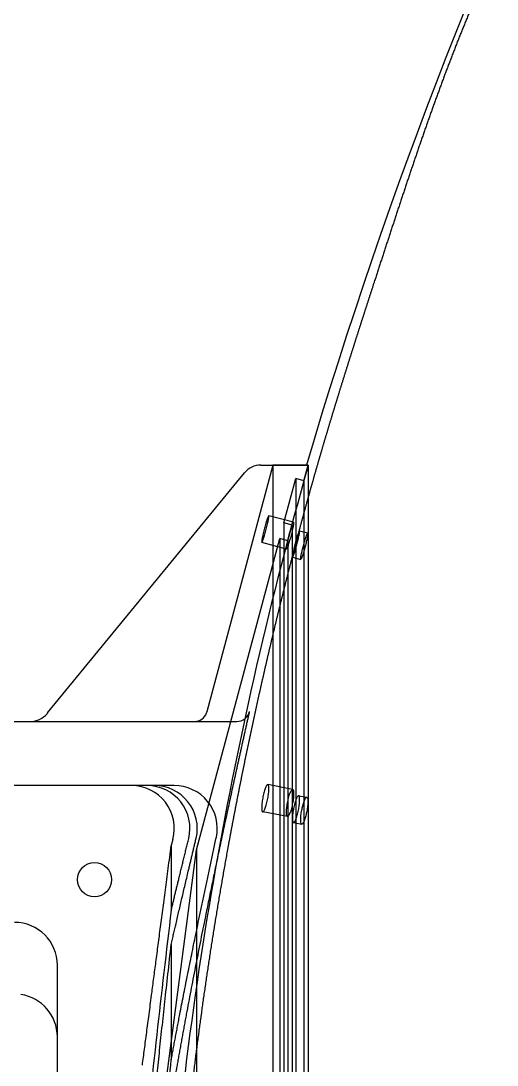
# Model space of a CAD drawing. Header units: millimetres. Extents: x -139278 to 641613, y -260926 to 217780.
# Drawn here: x 49695.8 to 49818.4, y 13760.2 to 14028.9 of the extents above; entities that cross this region are included whole.
import ezdxf

# ---------------------------------------------------------------- set-up
doc = ezdxf.new("R2010")
doc.units = ezdxf.units.MM

msp = doc.modelspace()

# ---------------------------------------------------------------- linework, layer by layer
for p, q in [((49760.666, 13914.578), (49743.644, 13851.044)), ((49760.666, 13914.578), (49743.644, 13851.044)), ((49757.575, 13914.598), (49769.729, 13914.598)), ((49769.729, 13914.578), (49760.667, 13914.578)), ((49760.667, 13914.578), (49760.667, 13642.898)), ((49768.647, 13910.56), (49769.729, 13914.598)), ((49769.729, 13914.598), (49769.729, 13914.578)), ((49769.729, 13914.578), (49769.729, 13642.898)), ((49702.65, 13850.798), (49753.322, 13912.585)), ((49763.509, 13899.706), (49766.567, 13911.118)), ((49768.647, 13910.56), (49766.567, 13911.118)), ((49766.567, 13911.118), (49766.567, 13368.078)), ((49768.647, 13910.56), (49768.647, 13368.635)), ((49765.958, 13899.902), (49759.583, 13901.552)), ((49765.59, 13899.149), (49763.509, 13899.706)), ((49763.509, 13899.706), (49763.509, 13379.489)), ((49764.508, 13895.111), (49765.59, 13899.149)), ((49765.59, 13899.149), (49765.59, 13380.047)), ((49767.511, 13897.685), (49769.637, 13897.139)), ((49740.972, 13815.598), (49762.427, 13895.669)), ((49764.508, 13895.111), (49762.427, 13895.669)), ((49762.427, 13895.669), (49762.427, 13383.527)), ((49764.508, 13895.111), (49764.508, 13384.084)), ((49764.167, 13892.98), (49757.791, 13894.63)), ((49765.711, 13890.879), (49767.837, 13890.333)), ((49702.65, 13850.798), (49702.496, 13850.61)), ((49678.207, 13848.598), (49751.339, 13848.598)), ((49735.211, 13832.098), (49633.329, 13832.098)), ((49765.73, 13831.132), (49759.355, 13832.34)), ((49767.279, 13829.495), (49769.406, 13829.096)), ((49764.399, 13824.107), (49758.024, 13825.315)), ((49765.942, 13822.583), (49768.069, 13822.184)), ((49734.902, 13818.254), (49734.485, 13816.696)), ((49731.559, 13744.098), (49740.972, 13815.598)), ((49734.485, 13816.696), (49734.485, 13800.076)), ((49740.972, 13815.598), (49740.972, 13463.598)), ((49734.485, 13791.244), (49734.485, 13761.533)), ((49705.159, 13767.45), (49705.159, 13785.898)), ((49705.159, 13716.426), (49705.159, 13767.45))]:
    msp.add_line(p, q)
msp.add_circle((49714.729, 13807.898), 4.4)
for centre, radius, start, end in [((51018.123, 13545.491), 1302.235, 144.02985, 163.53721), ((50752.967, 13633.29), 1022.625, 164.044595, 175.945195), ((49757.575, 13909.098), 5.5, 90, 140.64494), ((49698.244, 13854.098), 5.5, 270, 320.64494), ((49740.462, 13851.889), 3.291, 270.11124, 340.63994), ((49751.352, 13851.925), 3.327, 269.76896, 347.09045), ((49724.275, 13821.097), 11.001, 345.02214, 90.01223), ((49728.288, 13821.088), 11.009, 346.26187, 90.13377), ((49730.159, 13821.066), 11.028, 346.8895, 90.37596), ((49735.301, 13821.058), 11.036, 348.11054, 90.46677), ((54203.794, 13264.021), 4501.342, 173.160546, 173.982952), ((49694.159, 13785.898), 11, 0, 90), ((49694.159, 13767.45), 11, 0, 81.5805)]:
    msp.add_arc(centre, radius, start, end)
for points, degree in [([(49811.727, 14032.354), (49808.209, 14023.689)], 1), ([(49808.209, 14023.689), (49804.853, 14014.959)], 1), ([(49804.853, 14014.959), (49801.638, 14006.174)], 1), ([(49801.638, 14006.174), (49798.539, 13997.343)], 1), ([(49798.539, 13997.343), (49795.528, 13988.478)], 1), ([(49795.528, 13988.478), (49792.578, 13979.591)], 1), ([(49792.578, 13979.591), (49789.663, 13970.692)], 1), ([(49789.663, 13970.692), (49786.761, 13961.79)], 1), ([(49786.761, 13961.79), (49784.738, 13955.557)], 1), ([(49784.738, 13955.557), (49782.73, 13949.32)], 1), ([(49782.73, 13949.32), (49780.741, 13943.079)], 1), ([(49780.741, 13943.079), (49778.775, 13936.83)], 1), ([(49778.775, 13936.83), (49776.839, 13930.574)], 1), ([(49776.839, 13930.574), (49774.936, 13924.307)], 1), ([(49774.936, 13924.307), (49773.073, 13918.029)], 1), ([(49773.073, 13918.029), (49771.255, 13911.737)], 1), ([(49771.255, 13911.737), (49769.482, 13905.431)], 1), ([(49769.482, 13905.431), (49767.756, 13899.112)], 1), ([(49767.756, 13899.112), (49766.073, 13892.781)], 1), ([(49766.073, 13892.781), (49764.434, 13886.438)], 1), ([(49764.434, 13886.438), (49762.837, 13880.083)], 1), ([(49762.837, 13880.083), (49761.282, 13873.718)], 1), ([(49761.282, 13873.718), (49759.766, 13867.344)], 1), ([(49759.766, 13867.344), (49758.289, 13860.96)], 1), ([(49758.289, 13860.96), (49756.85, 13854.567)], 1), ([(49756.85, 13854.567), (49755.449, 13848.167)], 1), ([(49743.568, 13850.798), (49743.596, 13850.879), (49743.622, 13850.961), (49743.644, 13851.044)], 3), ([(49755.449, 13848.167), (49754.087, 13841.758)], 1), ([(49754.087, 13841.758), (49752.764, 13835.342)], 1), ([(49752.764, 13835.342), (49751.481, 13828.917)], 1), ([(49751.481, 13828.917), (49750.24, 13822.485)], 1), ([(49750.24, 13822.485), (49749.039, 13816.045)], 1), ([(49749.039, 13816.045), (49747.882, 13809.597)], 1), ([(49747.882, 13809.597), (49746.767, 13803.142)], 1), ([(49746.767, 13803.142), (49745.695, 13796.68)], 1), ([(49745.695, 13796.68), (49744.666, 13790.21)], 1), ([(49744.666, 13790.21), (49743.68, 13783.734)], 1), ([(49743.68, 13783.734), (49742.737, 13777.251)], 1), ([(49742.737, 13777.251), (49741.835, 13770.762)], 1), ([(49741.835, 13770.762), (49740.974, 13764.267)], 1), ([(49740.974, 13764.267), (49740.154, 13757.767)], 1)]:
    msp.add_open_spline(points, degree=degree)
for points, knots in [([(49758.681, 13897.121), (49758.623, 13896.914), (49758.564, 13896.706), (49758.445, 13896.304), (49758.386, 13896.111), (49758.273, 13895.753), (49758.219, 13895.588), (49758.118, 13895.297), (49758.072, 13895.171), (49757.991, 13894.962), (49757.952, 13894.871), (49757.885, 13894.731), (49757.855, 13894.681), (49757.808, 13894.627), (49757.79, 13894.622), (49757.767, 13894.658), (49757.762, 13894.698), (49757.762, 13894.813), (49757.767, 13894.892), (49757.79, 13895.094), (49757.808, 13895.216), (49757.855, 13895.497), (49757.885, 13895.655), (49757.952, 13895.997), (49757.991, 13896.18), (49758.072, 13896.553), (49758.118, 13896.756), (49758.219, 13897.184), (49758.273, 13897.408), (49758.386, 13897.862), (49758.445, 13898.092), (49758.564, 13898.542), (49758.623, 13898.763), (49758.739, 13899.183), (49758.8, 13899.397), (49758.921, 13899.81), (49758.98, 13900.01), (49759.095, 13900.379), (49759.15, 13900.55), (49759.252, 13900.851), (49759.299, 13900.983), (49759.381, 13901.201), (49759.42, 13901.296), (49759.488, 13901.443), (49759.518, 13901.496), (49759.565, 13901.554), (49759.583, 13901.56), (49759.607, 13901.525), (49759.612, 13901.485), (49759.612, 13901.368), (49759.607, 13901.287), (49759.583, 13901.081), (49759.565, 13900.955), (49759.518, 13900.667), (49759.488, 13900.505), (49759.42, 13900.154), (49759.381, 13899.966), (49759.299, 13899.583), (49759.252, 13899.375), (49759.15, 13898.938), (49759.095, 13898.709), (49758.98, 13898.247), (49758.921, 13898.013), (49758.8, 13897.555), (49758.739, 13897.332), (49758.681, 13897.121)], [0, 0, 0, 0, 0.6068562, 0.6068562, 1.2137124, 1.2137124, 1.8205685, 1.8205685, 2.4274247, 2.4274247, 3.0342809, 3.0342809, 3.6411371, 3.6411371, 4.2479932, 4.2479932, 4.8548494, 4.8548494, 5.4617056, 5.4617056, 6.0685617, 6.0685617, 6.6754179, 6.6754179, 7.2822741, 7.2822741, 7.8891302, 7.8891302, 8.4959864, 8.4959864, 9.1028426, 9.1028426, 9.7096988, 9.7096988, 10.3270814, 10.3270814, 10.9444641, 10.9444641, 11.5618468, 11.5618468, 12.1792294, 12.1792294, 12.7966121, 12.7966121, 13.4139947, 13.4139947, 14.0313774, 14.0313774, 14.6487601, 14.6487601, 15.2661427, 15.2661427, 15.8835254, 15.8835254, 16.500908, 16.500908, 17.1182907, 17.1182907, 17.7356733, 17.7356733, 18.353056, 18.353056, 18.9704387, 18.9704387, 19.5878213, 19.5878213, 19.5878213, 19.5878213]), ([(49765.056, 13895.471), (49765.115, 13895.681), (49765.175, 13895.905), (49765.296, 13896.362), (49765.355, 13896.596), (49765.47, 13897.059), (49765.525, 13897.288), (49765.627, 13897.725), (49765.674, 13897.933), (49765.756, 13898.316), (49765.795, 13898.504), (49765.863, 13898.855), (49765.893, 13899.017), (49765.94, 13899.305), (49765.958, 13899.43), (49765.982, 13899.637), (49765.987, 13899.718), (49765.987, 13899.835), (49765.982, 13899.875), (49765.958, 13899.91), (49765.94, 13899.904), (49765.893, 13899.846), (49765.863, 13899.793), (49765.795, 13899.646), (49765.756, 13899.551), (49765.674, 13899.333), (49765.627, 13899.201), (49765.525, 13898.899), (49765.47, 13898.729), (49765.355, 13898.359), (49765.296, 13898.16), (49765.175, 13897.747), (49765.115, 13897.533), (49764.998, 13897.113), (49764.939, 13896.892), (49764.82, 13896.441), (49764.761, 13896.211), (49764.648, 13895.758), (49764.594, 13895.534), (49764.493, 13895.106), (49764.447, 13894.903), (49764.366, 13894.53), (49764.327, 13894.347), (49764.26, 13894.005), (49764.23, 13893.846), (49764.183, 13893.566), (49764.166, 13893.444), (49764.142, 13893.242), (49764.137, 13893.163), (49764.137, 13893.048), (49764.142, 13893.008), (49764.166, 13892.972), (49764.183, 13892.977), (49764.23, 13893.031), (49764.26, 13893.081), (49764.327, 13893.221), (49764.366, 13893.311), (49764.447, 13893.521), (49764.493, 13893.647), (49764.594, 13893.938), (49764.648, 13894.103), (49764.761, 13894.461), (49764.82, 13894.654), (49764.939, 13895.056), (49764.998, 13895.264), (49765.056, 13895.471)], [0, 0, 0, 0, 0.6174165, 0.6174165, 1.234833, 1.234833, 1.8522496, 1.8522496, 2.4696661, 2.4696661, 3.0870826, 3.0870826, 3.7044991, 3.7044991, 4.3219156, 4.3219156, 4.9393321, 4.9393321, 5.5567487, 5.5567487, 6.1741652, 6.1741652, 6.7915817, 6.7915817, 7.4089982, 7.4089982, 8.0264147, 8.0264147, 8.6438312, 8.6438312, 9.2612478, 9.2612478, 9.8786643, 9.8786643, 10.4854867, 10.4854867, 11.0923091, 11.0923091, 11.6991315, 11.6991315, 12.3059539, 12.3059539, 12.9127763, 12.9127763, 13.5195987, 13.5195987, 14.1264211, 14.1264211, 14.7332435, 14.7332435, 15.3400659, 15.3400659, 15.9468883, 15.9468883, 16.5537107, 16.5537107, 17.1605331, 17.1605331, 17.7673555, 17.7673555, 18.374178, 18.374178, 18.9810004, 18.9810004, 19.5878228, 19.5878228, 19.5878228, 19.5878228]), ([(49765.775, 13890.934), (49765.767, 13890.922), (49765.759, 13890.911), (49765.725, 13890.872), (49765.706, 13890.87), (49765.686, 13890.915), (49765.682, 13890.95), (49765.682, 13891.003), (49765.682, 13891.006), (49765.682, 13891.021), (49765.682, 13891.034), (49765.684, 13891.078), (49765.686, 13891.113), (49765.698, 13891.243), (49765.713, 13891.355), (49765.768, 13891.705), (49765.818, 13891.972), (49765.958, 13892.638), (49766.051, 13893.044), (49766.264, 13893.912), (49766.382, 13894.366), (49766.621, 13895.238), (49766.74, 13895.649), (49766.962, 13896.373), (49767.064, 13896.684), (49767.255, 13897.223), (49767.34, 13897.433), (49767.451, 13897.646), (49767.486, 13897.689), (49767.524, 13897.683), (49767.533, 13897.662), (49767.54, 13897.605), (49767.541, 13897.584), (49767.541, 13897.511), (49767.536, 13897.446), (49767.517, 13897.262), (49767.498, 13897.131), (49767.427, 13896.709), (49767.36, 13896.374), (49767.191, 13895.608), (49767.09, 13895.183), (49766.865, 13894.295), (49766.743, 13893.841), (49766.504, 13892.993), (49766.388, 13892.604), (49766.176, 13891.935), (49766.08, 13891.655), (49765.905, 13891.186), (49765.829, 13891.016), (49765.775, 13890.934)], [0, 0, 0, 0, 0.1961421, 0.1961421, 0.9083607, 0.9083607, 1.4406475, 1.4406475, 1.471068, 1.471068, 1.5958941, 1.5958941, 1.8739057, 1.8739057, 2.528346, 2.528346, 3.5993478, 3.5993478, 4.849922, 4.849922, 6.1193595, 6.1193595, 7.3406143, 7.3406143, 8.4935314, 8.4935314, 9.7762918, 9.7762918, 10.693216, 10.693216, 11.281182, 11.281182, 11.5281032, 11.5281032, 12.0535552, 12.0535552, 12.761851, 12.761851, 14.004865, 14.004865, 15.2614568, 15.2614568, 16.5322349, 16.5322349, 17.7388483, 17.7388483, 18.8778324, 18.8778324, 20.1553136, 20.1553136, 20.1553136, 20.1553136]), ([(49767.9, 13890.386), (49767.951, 13890.463), (49768.022, 13890.62), (49768.199, 13891.086), (49768.305, 13891.395), (49768.534, 13892.125), (49768.657, 13892.539), (49768.895, 13893.388), (49769.008, 13893.814), (49769.213, 13894.627), (49769.305, 13895.009), (49769.472, 13895.757), (49769.543, 13896.107), (49769.619, 13896.553), (49769.64, 13896.691), (49769.662, 13896.886), (49769.666, 13896.954), (49769.667, 13897.013), (49769.667, 13897.019), (49769.667, 13897.036), (49769.666, 13897.046), (49769.663, 13897.1), (49769.656, 13897.127), (49769.629, 13897.148), (49769.606, 13897.132), (49769.525, 13897.014), (49769.452, 13896.853), (49769.271, 13896.377), (49769.166, 13896.066), (49768.935, 13895.334), (49768.812, 13894.918), (49768.574, 13894.064), (49768.46, 13893.637), (49768.255, 13892.823), (49768.164, 13892.441), (49767.998, 13891.693), (49767.928, 13891.343), (49767.853, 13890.905), (49767.833, 13890.77), (49767.813, 13890.58), (49767.808, 13890.513), (49767.808, 13890.459), (49767.808, 13890.456), (49767.808, 13890.45), (49767.808, 13890.447), (49767.808, 13890.433), (49767.808, 13890.423), (49767.812, 13890.37), (49767.82, 13890.344), (49767.848, 13890.325), (49767.87, 13890.342), (49767.9, 13890.386)], [0, 0, 0, 0, 1.2216475, 1.2216475, 2.4828075, 2.4828075, 3.7494849, 3.7494849, 4.9414002, 4.9414002, 6.0679184, 6.0679184, 7.3423659, 7.3423659, 8.0737231, 8.0737231, 8.6102259, 8.6102259, 8.671365, 8.671365, 8.796491, 8.796491, 9.3590126, 9.3590126, 10.0567139, 10.0567139, 11.3141558, 11.3141558, 12.5744227, 12.5744227, 13.8454626, 13.8454626, 15.0407204, 15.0407204, 16.1694371, 16.1694371, 17.4503561, 17.4503561, 18.1681895, 18.1681895, 18.7020696, 18.7020696, 18.7325015, 18.7325015, 18.762969, 18.762969, 18.8884288, 18.8884288, 19.4536177, 19.4536177, 20.1556436, 20.1556436, 20.1556436, 20.1556436]), ([(49758.681, 13826.268), (49758.623, 13826.118), (49758.564, 13825.978), (49758.445, 13825.733), (49758.386, 13825.628), (49758.273, 13825.462), (49758.219, 13825.4), (49758.118, 13825.324), (49758.072, 13825.308), (49757.991, 13825.319), (49757.952, 13825.345), (49757.885, 13825.443), (49757.855, 13825.516), (49757.808, 13825.702), (49757.79, 13825.817), (49757.767, 13826.08), (49757.762, 13826.229), (49757.762, 13826.543), (49757.767, 13826.721), (49757.79, 13827.105), (49757.808, 13827.313), (49757.855, 13827.745), (49757.885, 13827.969), (49757.952, 13828.42), (49757.991, 13828.647), (49758.072, 13829.084), (49758.118, 13829.31), (49758.219, 13829.759), (49758.273, 13829.983), (49758.386, 13830.411), (49758.445, 13830.616), (49758.564, 13830.995), (49758.623, 13831.169), (49758.739, 13831.48), (49758.8, 13831.626), (49758.921, 13831.884), (49758.98, 13831.995), (49759.095, 13832.173), (49759.15, 13832.239), (49759.252, 13832.325), (49759.299, 13832.344), (49759.381, 13832.339), (49759.42, 13832.315), (49759.488, 13832.22), (49759.518, 13832.149), (49759.565, 13831.962), (49759.583, 13831.846), (49759.607, 13831.58), (49759.612, 13831.43), (49759.612, 13831.11), (49759.607, 13830.929), (49759.583, 13830.537), (49759.565, 13830.326), (49759.518, 13829.886), (49759.488, 13829.657), (49759.42, 13829.197), (49759.381, 13828.966), (49759.299, 13828.521), (49759.252, 13828.292), (49759.15, 13827.836), (49759.095, 13827.61), (49758.98, 13827.179), (49758.921, 13826.973), (49758.8, 13826.593), (49758.739, 13826.42), (49758.681, 13826.268)], [0, 0, 0, 0, 0.6068562, 0.6068562, 1.2137124, 1.2137124, 1.8205685, 1.8205685, 2.4274247, 2.4274247, 3.0342809, 3.0342809, 3.6411371, 3.6411371, 4.2479932, 4.2479932, 4.8548494, 4.8548494, 5.4617056, 5.4617056, 6.0685617, 6.0685617, 6.6754179, 6.6754179, 7.2822741, 7.2822741, 7.8891302, 7.8891302, 8.4959864, 8.4959864, 9.1028426, 9.1028426, 9.7096988, 9.7096988, 10.3270814, 10.3270814, 10.9444641, 10.9444641, 11.5618468, 11.5618468, 12.1792294, 12.1792294, 12.7966121, 12.7966121, 13.4139947, 13.4139947, 14.0313774, 14.0313774, 14.6487601, 14.6487601, 15.2661427, 15.2661427, 15.8835254, 15.8835254, 16.500908, 16.500908, 17.1182907, 17.1182907, 17.7356733, 17.7356733, 18.353056, 18.353056, 18.9704387, 18.9704387, 19.5878213, 19.5878213, 19.5878213, 19.5878213]), ([(49765.056, 13825.059), (49765.115, 13825.212), (49765.175, 13825.385), (49765.296, 13825.765), (49765.355, 13825.971), (49765.47, 13826.402), (49765.525, 13826.628), (49765.627, 13827.083), (49765.674, 13827.313), (49765.756, 13827.758), (49765.795, 13827.989), (49765.863, 13828.449), (49765.893, 13828.678), (49765.94, 13829.118), (49765.958, 13829.329), (49765.982, 13829.721), (49765.987, 13829.902), (49765.987, 13830.222), (49765.982, 13830.372), (49765.958, 13830.639), (49765.94, 13830.754), (49765.893, 13830.941), (49765.863, 13831.012), (49765.795, 13831.108), (49765.756, 13831.131), (49765.674, 13831.136), (49765.627, 13831.117), (49765.525, 13831.031), (49765.47, 13830.965), (49765.355, 13830.787), (49765.296, 13830.676), (49765.175, 13830.418), (49765.115, 13830.271), (49764.998, 13829.961), (49764.939, 13829.787), (49764.82, 13829.408), (49764.761, 13829.203), (49764.648, 13828.775), (49764.594, 13828.551), (49764.493, 13828.102), (49764.447, 13827.876), (49764.366, 13827.439), (49764.327, 13827.212), (49764.26, 13826.761), (49764.23, 13826.537), (49764.183, 13826.105), (49764.166, 13825.897), (49764.142, 13825.513), (49764.137, 13825.336), (49764.137, 13825.021), (49764.142, 13824.873), (49764.166, 13824.609), (49764.183, 13824.494), (49764.23, 13824.308), (49764.26, 13824.236), (49764.327, 13824.137), (49764.366, 13824.111), (49764.447, 13824.1), (49764.493, 13824.116), (49764.594, 13824.192), (49764.648, 13824.254), (49764.761, 13824.42), (49764.82, 13824.525), (49764.939, 13824.77), (49764.998, 13824.91), (49765.056, 13825.059)], [0, 0, 0, 0, 0.6174165, 0.6174165, 1.234833, 1.234833, 1.8522496, 1.8522496, 2.4696661, 2.4696661, 3.0870826, 3.0870826, 3.7044991, 3.7044991, 4.3219156, 4.3219156, 4.9393321, 4.9393321, 5.5567487, 5.5567487, 6.1741652, 6.1741652, 6.7915817, 6.7915817, 7.4089982, 7.4089982, 8.0264147, 8.0264147, 8.6438312, 8.6438312, 9.2612478, 9.2612478, 9.8786643, 9.8786643, 10.4854867, 10.4854867, 11.0923091, 11.0923091, 11.6991315, 11.6991315, 12.3059539, 12.3059539, 12.9127763, 12.9127763, 13.5195987, 13.5195987, 14.1264211, 14.1264211, 14.7332435, 14.7332435, 15.3400659, 15.3400659, 15.9468883, 15.9468883, 16.5537107, 16.5537107, 17.1605331, 17.1605331, 17.7673555, 17.7673555, 18.374178, 18.374178, 18.9810004, 18.9810004, 19.5878228, 19.5878228, 19.5878228, 19.5878228]), ([(49765.783, 13822.77), (49765.772, 13822.8), (49765.761, 13822.833), (49765.726, 13822.972), (49765.707, 13823.101), (49765.686, 13823.366), (49765.682, 13823.493), (49765.682, 13823.638), (49765.682, 13823.646), (49765.682, 13823.687), (49765.682, 13823.72), (49765.685, 13823.886), (49765.69, 13824.028), (49765.714, 13824.406), (49765.737, 13824.652), (49765.819, 13825.338), (49765.892, 13825.793), (49766.071, 13826.7), (49766.177, 13827.144), (49766.406, 13827.963), (49766.529, 13828.329), (49766.767, 13828.916), (49766.88, 13829.138), (49767.086, 13829.426), (49767.177, 13829.497), (49767.345, 13829.498), (49767.416, 13829.407), (49767.493, 13829.128), (49767.513, 13828.998), (49767.535, 13828.73), (49767.54, 13828.604), (49767.541, 13828.451), (49767.541, 13828.435), (49767.54, 13828.403), (49767.54, 13828.387), (49767.54, 13828.337), (49767.539, 13828.302), (49767.537, 13828.187), (49767.533, 13828.105), (49767.518, 13827.813), (49767.5, 13827.592), (49767.433, 13826.958), (49767.37, 13826.528), (49767.207, 13825.641), (49767.107, 13825.192), (49766.884, 13824.345), (49766.763, 13823.957), (49766.523, 13823.316), (49766.406, 13823.064), (49766.192, 13822.716), (49766.096, 13822.616), (49765.917, 13822.558), (49765.839, 13822.62), (49765.783, 13822.77)], [0, 0, 0, 0, 0.2529956, 0.2529956, 0.9663527, 0.9663527, 1.4989147, 1.4989147, 1.5293335, 1.5293335, 1.6541167, 1.6541167, 2.1459253, 2.1459253, 2.9003651, 2.9003651, 4.1619618, 4.1619618, 5.4230124, 5.4230124, 6.6900829, 6.6900829, 7.8823067, 7.8823067, 9.009085, 9.009085, 10.2836925, 10.2836925, 11.0168108, 11.0168108, 11.5535534, 11.5535534, 11.6146509, 11.6146509, 11.6760431, 11.6760431, 11.8028207, 11.8028207, 12.0929517, 12.0929517, 12.7899269, 12.7899269, 13.9980449, 13.9980449, 15.2532223, 15.2532223, 16.5237029, 16.5237029, 17.7342775, 17.7342775, 18.8768427, 18.8768427, 20.1555065, 20.1555065, 20.1555065, 20.1555065]), ([(49767.907, 13822.376), (49767.958, 13822.238), (49768.026, 13822.173), (49768.198, 13822.194), (49768.304, 13822.295), (49768.534, 13822.664), (49768.656, 13822.93), (49768.894, 13823.573), (49769.007, 13823.937), (49769.213, 13824.71), (49769.304, 13825.11), (49769.471, 13825.975), (49769.542, 13826.432), (49769.619, 13827.108), (49769.64, 13827.344), (49769.662, 13827.724), (49769.666, 13827.875), (49769.667, 13828.032), (49769.667, 13828.047), (49769.667, 13828.095), (49769.667, 13828.127), (49769.663, 13828.297), (49769.656, 13828.422), (49769.629, 13828.671), (49769.607, 13828.785), (49769.526, 13829.034), (49769.453, 13829.11), (49769.272, 13829.083), (49769.166, 13828.981), (49768.936, 13828.607), (49768.813, 13828.339), (49768.574, 13827.69), (49768.461, 13827.324), (49768.256, 13826.546), (49768.165, 13826.145), (49767.998, 13825.277), (49767.928, 13824.818), (49767.853, 13824.146), (49767.834, 13823.916), (49767.813, 13823.543), (49767.808, 13823.393), (49767.808, 13823.246), (49767.808, 13823.238), (49767.808, 13823.214), (49767.808, 13823.198), (49767.808, 13823.151), (49767.809, 13823.119), (49767.813, 13822.949), (49767.822, 13822.824), (49767.852, 13822.575), (49767.876, 13822.462), (49767.907, 13822.376)], [0, 0, 0, 0, 1.158218, 1.158218, 2.4193284, 2.4193284, 3.686201, 3.686201, 4.8782773, 4.8782773, 6.0049417, 6.0049417, 7.2794613, 7.2794613, 8.0117335, 8.0117335, 8.5484637, 8.5484637, 8.6095988, 8.6095988, 8.7346907, 8.7346907, 9.2968634, 9.2968634, 9.9936232, 9.9936232, 11.2513062, 11.2513062, 12.5115318, 12.5115318, 13.7827315, 13.7827315, 14.978122, 14.978122, 16.1069591, 16.1069591, 17.3881952, 17.3881952, 18.1066556, 18.1066556, 18.6406896, 18.6406896, 18.6711209, 18.6711209, 18.7324551, 18.7324551, 18.8584768, 18.8584768, 19.431821, 19.431821, 20.1552096, 20.1552096, 20.1552096, 20.1552096])]:
    msp.add_open_spline(points, degree=3, knots=knots)
for points, weights in [([(49754.594, 13851.182), (49754.302, 13849.884), (49754.015, 13848.598)], [0.99907377242, 0.99954999236, 1]), ([(49754.015, 13848.598), (49752.116, 13840.117), (49750.368, 13832.098)], [0.995216180603, 0.998178916303, 1]), ([(49750.368, 13832.098), (49743.281, 13799.594), (49738.36, 13773.248)], [0.992605376438, 1, 0.988430645355]), ([(49734.485, 13800.076), (49736.611, 13808.86), (49738.981, 13818.474)], [1, 0.969705236414, 0.938029974514]), ([(49736.696, 13773.248), (49740.712, 13794.05), (49746.095, 13818.785)], [0.988280901175, 1, 0.999138652672]), ([(49727.053, 13760.159), (49730.063, 13783.073), (49734.485, 13816.696)], [1, 0.849037609833, 0.694931520774]), ([(49726.851, 13715.916), (49729.407, 13746.205), (49734.485, 13791.244)], [1, 0.915548377019, 0.783989142945]), ([(49734.485, 13761.533), (49735.54, 13767.257), (49736.696, 13773.248)], [0.999478633223, 1, 0.999478633223]), ([(49738.36, 13773.248), (49736.251, 13761.956), (49734.485, 13751.516)], [0.998264603804, 1, 0.998264603804]), ([(49728.104, 13645.098), (49728.379, 13694.096), (49734.485, 13761.533)], [1, 0.991941545502, 0.841586867965])]:
    msp.add_rational_spline(points, weights, degree=2)
msp.add_rational_spline([(49734.485, 13791.244), (49735.829, 13797.093), (49739.007, 13810.66), (49740.896, 13818.566)], [1, 0.981610806714, 0.940707974446, 0.917978301726], degree=2, knots=[0, 0, 0, 857.7427658, 1836.3605382, 1836.3605382, 1836.3605382])

doc.saveas('drawing.dxf')
